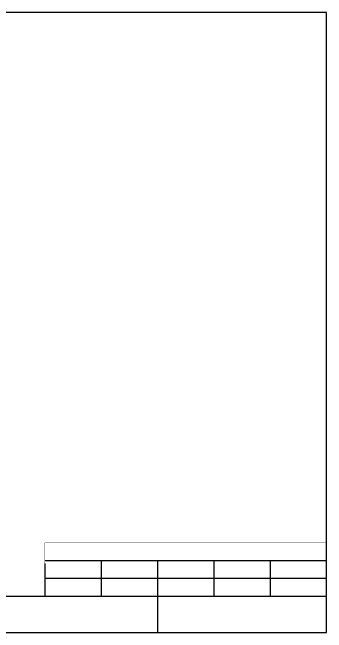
# Model space of a CAD drawing. Extents: x 26028 to 151035, y 9392 to 39655.
# Drawn here: x 135972 to 151035, y 9955 to 39655 of the extents above; entities that cross this region are included whole.
import ezdxf

# ---------------------------------------------------------------- set-up
doc = ezdxf.new("R2010")
doc.units = 0
doc.header["$MEASUREMENT"] = 0
doc.layers.add('$0$A-PUB_TAB', color=7, linetype='Continuous')
doc.layers.add('$0$A-PUB_TITLE', color=4, linetype='Continuous')

msp = doc.modelspace()

# ---------------------------------------------------------------- linework, layer by layer
at = {"layer": '$0$A-PUB_TAB'}
for p, q in [((140228, 13408), (140228, 11705)), ((142928, 13408), (142928, 11705)), ((145628, 13408), (145628, 11705)), ((148328, 13408), (148328, 11705))]:
    msp.add_line(p, q, dxfattribs=at)
at = {"layer": '$0$A-PUB_TAB', "const_width": 14}
msp.add_lwpolyline([(137528, 11705), (151028, 11705), (151028, 14260), (137528, 14260)], close=True, dxfattribs=at)
at = {"layer": '$0$A-PUB_TAB'}
for points in [[(137528, 13408), (151028, 13408)], [(137528, 13257), (137528, 11705)], [(137528, 12557), (151028, 12557)]]:
    msp.add_lwpolyline(points, dxfattribs=at)
at = {"layer": '$0$A-PUB_TITLE'}
for p, q in [((109028, 11705), (151028, 11705)), ((142928, 11705), (142928, 9955))]:
    msp.add_line(p, q, dxfattribs=at)
msp.add_lwpolyline([(109028, 9955), (151028, 9955), (151028, 39655), (109028, 39655)], close=True, dxfattribs=at)

doc.saveas('drawing.dxf')
